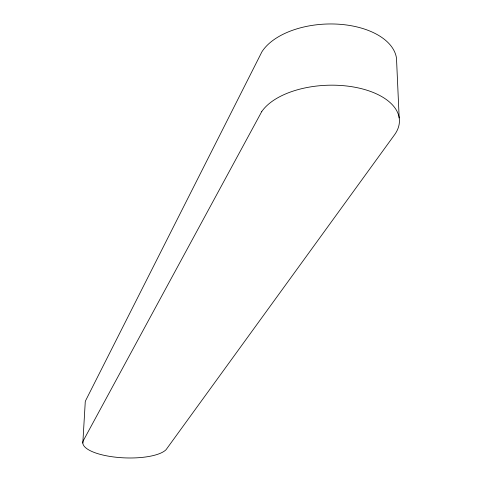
<?xml version="1.0" encoding="UTF-8"?>
<svg xmlns="http://www.w3.org/2000/svg" width="482" height="482" viewBox="0 0 482 482"><rect width="100%" height="100%" fill="white"/><g stroke="black" fill="none" stroke-linecap="round" stroke-linejoin="round"><path stroke-width="0.72" d="M82.82 443.091L85.187 403.097A42.036 14.55 2.4 0 1 85.784 400.307L261.943 51.761A69.583 39.476 -2.5 0 1 336.563 24.094A69.583 39.476 -2.5 0 1 396.493 58.226L399.18 117.933M261.75 111.559L83.41 440.482A42.573 13.623 2.3 0 0 115.656 457.195A42.573 13.623 2.3 0 0 166.103 449.64L394.529 134.803A71.053 37.59 -2.1 0 0 353.607 87.007A71.053 37.59 -2.1 0 0 261.75 111.559"/></g></svg>
